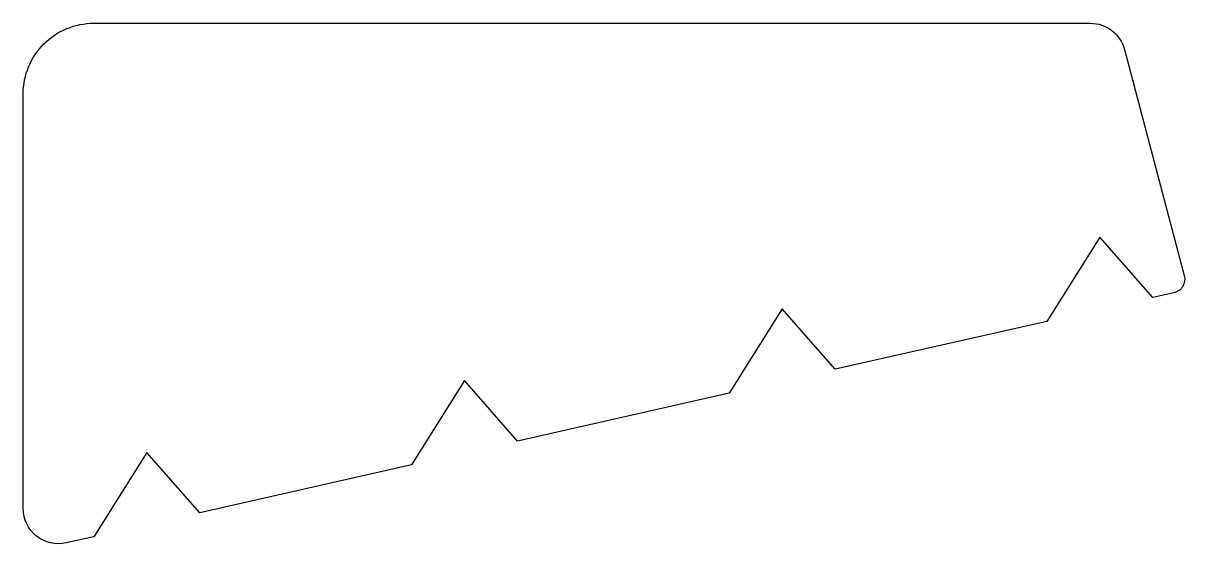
# Model space of a CAD drawing. Extents: x 177.3 to 193.7, y 235.3 to 242.7.
import ezdxf

# ---------------------------------------------------------------- set-up
doc = ezdxf.new("R2010")
doc.units = 0
doc.layers.get('0').update_dxf_attribs({"linetype": 'CONTINUOUS'})

msp = doc.modelspace()

# ---------------------------------------------------------------- linework, layer by layer
msp.add_lwpolyline([(187.27, 237.43), (184.27, 236.753), (183.52, 237.609), (182.77, 236.414), (179.77, 235.737), (179.02, 236.592), (178.27, 235.398), (177.88, 235.31, -0.480861), (177.27, 235.798), (177.27, 241.672, -0.414214), (178.27, 242.672), (192.385, 242.672, -0.340233), (192.869, 242.3), (193.717, 239.099, -0.42507), (193.568, 238.852), (193.27, 238.785), (192.52, 239.641), (191.77, 238.446), (188.77, 237.769), (188.02, 238.625)], format="xyb", close=True)

doc.saveas('drawing.dxf')
